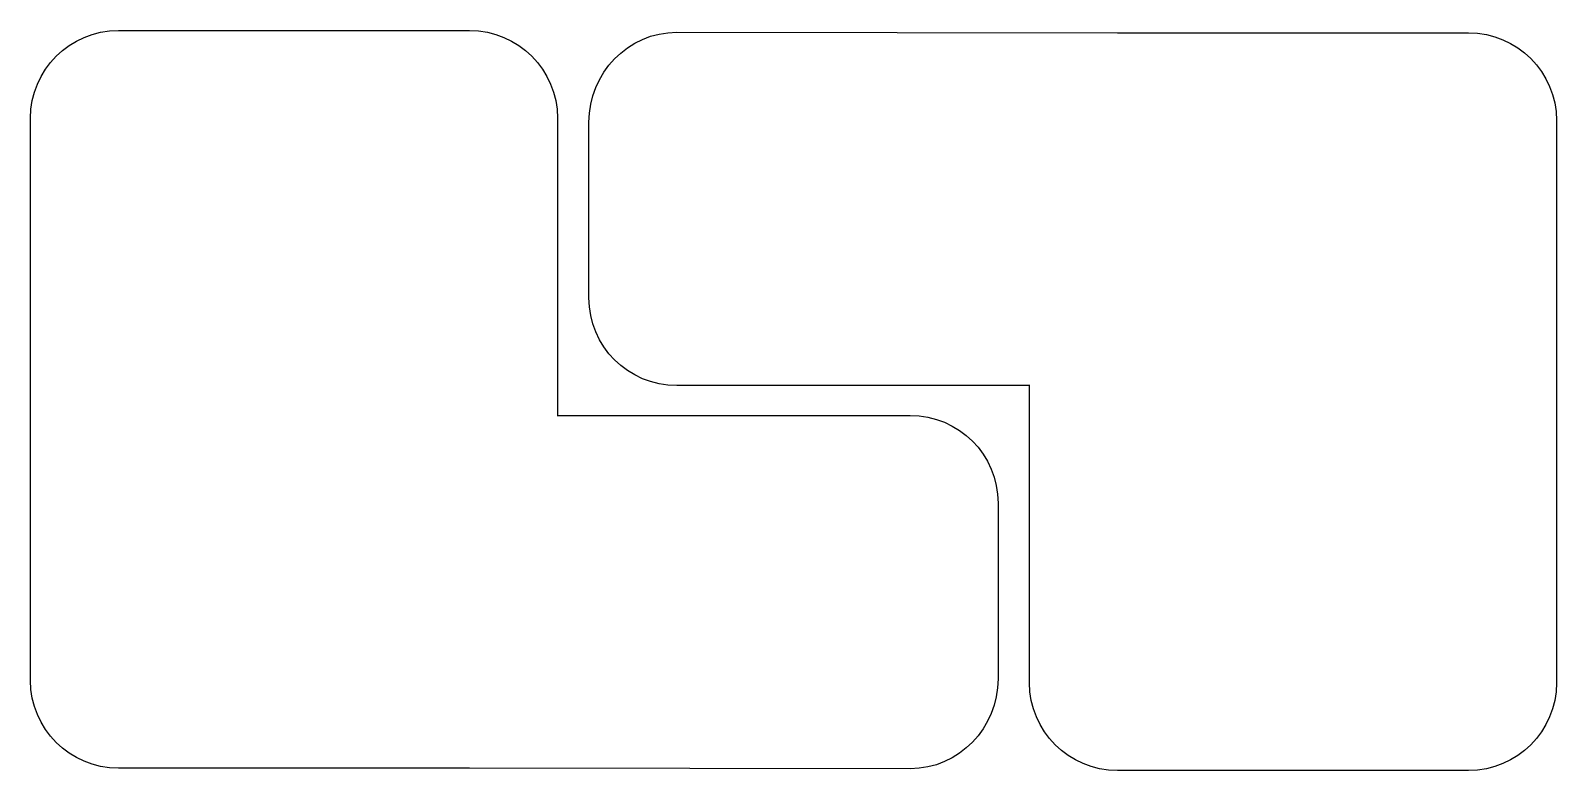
# Model space of a CAD drawing. Extents: x 21 to 195, y 128 to 212.
import ezdxf

# ---------------------------------------------------------------- set-up
doc = ezdxf.new("R2010")
doc.units = 0
doc.layers.add('Layer_1', color=7, linetype='CONTINUOUS')

msp = doc.modelspace()

# ---------------------------------------------------------------- linework, layer by layer
at = {"layer": 'Layer_1', "color": 7}
for points in [[(31.381561, 212.212006), (71.381561, 212.212006)], [(94.967987, 212.017633), (145.13049, 211.949233), (185.13049, 211.949193)], [(21.381561, 138.21201), (21.381561, 202.212006)], [(81.381561, 202.212006), (81.381561, 168.41347)], [(84.967977, 181.78139), (84.967977, 201.781393)], [(195.13049, 201.949183), (195.13049, 137.94919)], [(135.15763, 171.78138), (94.967987, 171.78138)], [(135.13049, 137.94919), (135.13049, 171.74772)], [(81.354423, 168.37981), (121.54406, 168.37981)], [(131.54407, 158.3798), (131.54407, 138.37981)], [(121.54406, 128.14357), (71.381561, 128.21197), (31.381561, 128.21201)], [(185.13049, 127.94919), (145.13049, 127.94919)]]:
    msp.add_lwpolyline(points, dxfattribs=at)
for points in [[(21.381561, 202.212006), (21.381561, 207.752006), (25.841561, 212.212006), (31.381561, 212.212006)], [(71.381561, 212.212006), (76.921561, 212.212006), (81.381561, 207.752006), (81.381561, 202.212006)], [(84.967977, 201.781393), (84.967977, 207.321383), (89.427997, 212.025173), (94.967987, 212.017633)], [(185.13049, 211.949193), (190.67049, 211.949193), (195.13049, 207.489183), (195.13049, 201.949183)], [(94.967987, 171.78138), (89.427987, 171.78138), (84.967977, 176.24139), (84.967977, 181.78139)], [(121.54406, 168.37981), (127.08406, 168.37981), (131.54407, 163.9198), (131.54407, 158.3798)], [(31.381561, 128.21201), (25.841561, 128.21201), (21.381561, 132.67201), (21.381561, 138.21201)], [(131.54407, 138.37981), (131.54407, 132.83981), (127.08405, 128.13602), (121.54406, 128.14357)], [(145.13049, 127.94919), (139.59049, 127.94919), (135.13049, 132.40919), (135.13049, 137.94919)], [(195.13049, 137.94919), (195.13049, 132.40919), (190.67049, 127.94919), (185.13049, 127.94919)]]:
    msp.add_open_spline(points, degree=3, dxfattribs=at)

doc.saveas('drawing.dxf')
